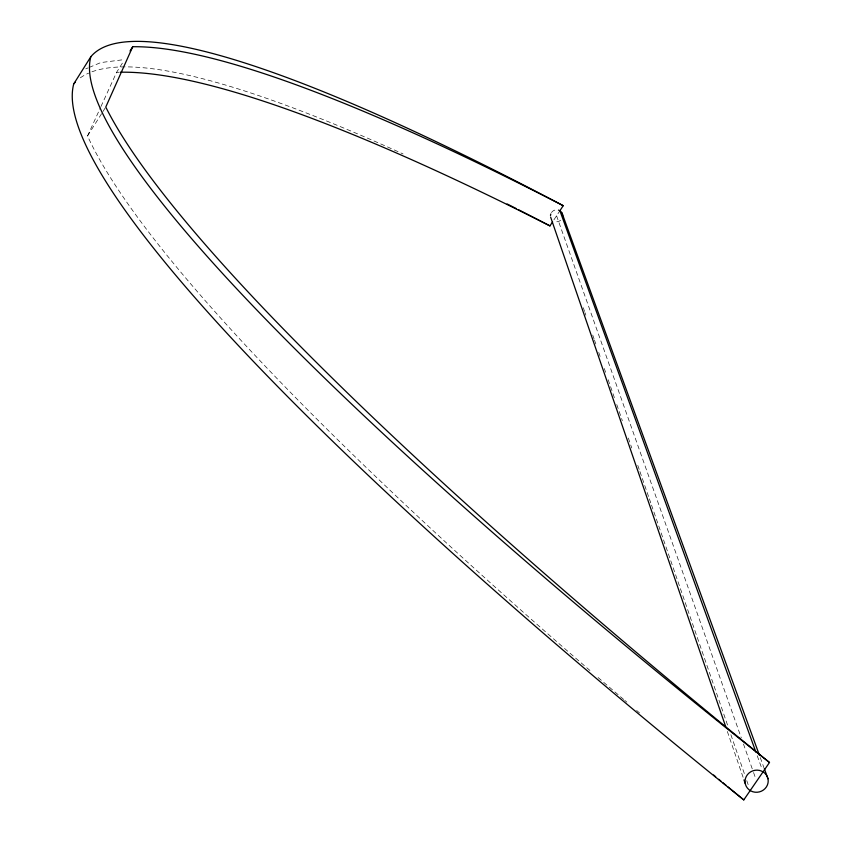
<?xml version="1.0" encoding="UTF-8"?>
<svg xmlns="http://www.w3.org/2000/svg" width="842" height="842" viewBox="0 0 842 842"><rect width="100%" height="100%" fill="white"/><g stroke="black" fill="none" stroke-linecap="round" stroke-linejoin="round"><path stroke-width="0.63" stroke-dasharray="4.21 3.16" d="M589.947 670.485A1644.679 232.392 35.7 0 1 87.526 135.962L100.44 107.692M100.977 106.513L116.585 72.338L123.974 60.613M87.526 135.962L102.261 112.617M102.966 111.502L105.766 107.05M553.92 219.836L559.898 210.742M85.758 68.865L88.073 67.897M89.231 67.413L100.798 62.571L124.648 59.54M760.273 757.568L763.936 767.693M757.242 755.79L762.168 769.388M556.583 215.805L741.276 737.824M743.465 744.023L753.116 771.293M753.558 772.535L755.748 778.734M583.296 307.73L584.58 311.456M585.011 312.698L585.864 315.182M592.736 335.042L594.02 338.768M594.452 340.01L596.168 344.967M598.736 352.419L600.451 357.387M604.314 368.554L605.608 372.28M608.177 379.721L615.039 399.582M616.765 404.549L622.333 420.684M628.342 438.061L631.774 447.986M637.783 465.363L639.499 470.331M639.931 471.573L648.94 497.643M649.371 498.874L651.087 503.842M651.519 505.084L727.888 726.025M730.888 734.708L745.054 775.671M746.77 780.629L748.917 786.838M727.341 731.456L743.56 778.661M639.541 712.942A1644.679 232.392 35.7 0 1 636.636 710.469M626.837 702.133A1644.679 232.392 35.7 0 1 624.753 700.355M623.712 699.47A1644.679 232.392 35.7 0 1 596.01 675.716M80.358 77.822A1548.649 230.571 35.7 0 1 88.652 73.128M91.957 71.791A1548.649 230.571 35.7 0 1 403.044 153.928M116.585 72.338A1801.227 269.135 36.2 0 1 119.017 72.254M560.635 220.215A6.094 5.978 -18.5 0 1 554.689 221.509M551.489 212.584A6.094 5.978 -18.5 0 1 556.909 209.816"/><path stroke-width="1.26" d="M755.895 752.085L559.898 210.742L563.224 205.69A1804.301 254.052 36 0 0 132.72 46.731L105.766 107.05A1647.236 219.299 35.6 0 0 769.493 762.494L743.781 799.9A1644.679 232.392 35.7 0 1 728.098 786.996M743.781 799.9A1499.507 218.425 35.6 0 1 73.749 83.905L90.852 56.698A1551.122 217.615 35.6 0 1 563.224 205.69M130.036 51.004L132.72 46.731M120.248 72.223A1801.227 269.135 36.2 0 1 549.942 225.898L552.594 221.856M562.003 213.037L759.442 755.337M764.315 768.672L767.988 778.797A11.62 11.041 -13.5 0 1 752.906 791.775A11.62 11.041 -13.5 0 1 748.991 773.051A11.62 11.041 -13.5 0 1 767.988 778.797M550.626 217.099L725.636 726.478M743.981 779.903L745.265 783.628M726.014 785.281A1644.679 232.392 35.7 0 1 722.899 782.713M720.836 780.997A1644.679 232.392 35.7 0 1 718.763 779.292M715.668 776.724A1644.679 232.392 35.7 0 1 713.606 775.019M73.749 83.905A1548.649 230.571 35.7 0 1 75.464 82.021M507.137 203.964A1548.649 230.571 35.7 0 1 516.304 208.605M518.598 209.774A1548.649 230.571 35.7 0 1 549.942 225.898M558.467 210.09A6.094 5.978 -18.5 0 1 562.645 216.057M550.51 215.541A6.094 5.978 -18.5 0 1 550.805 214.005M769.493 762.494A1501.833 206.122 35.4 0 1 90.852 56.698"/></g></svg>
